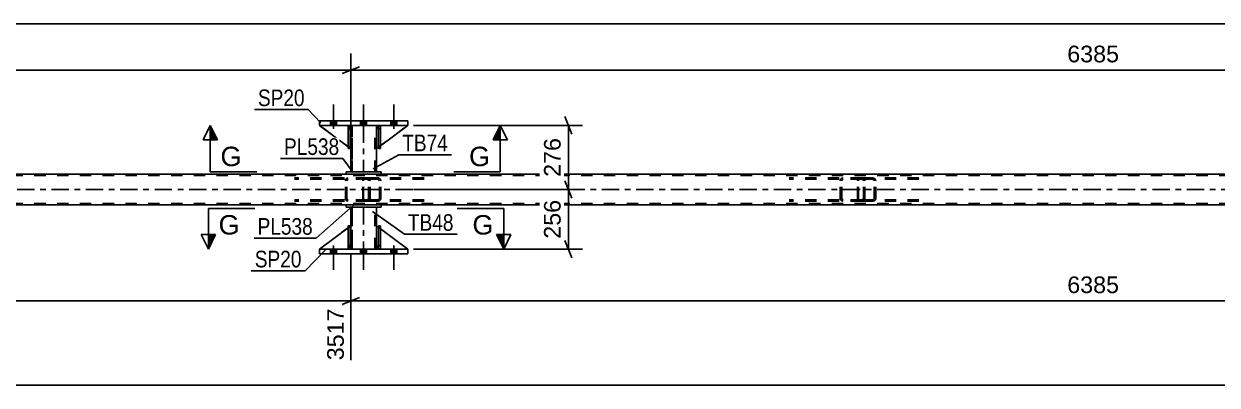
# Model space of a CAD drawing. Header units: millimetres. Extents: x 0 to 841, y 0 to 594.
# Drawn here: x 185.4 to 390.7, y 168.4 to 230.6 of the extents above; entities that cross this region are included whole.
import ezdxf

# ---------------------------------------------------------------- set-up
doc = ezdxf.new("R2010")
doc.units = ezdxf.units.MM
doc.linetypes.add('DXK_LINE_DOT2', pattern=[3.9198, 1.9599, -1.9599])
doc.linetypes.add('DXK_LINE_DOT3', pattern=[5.9187, 2.979, -0.9799, 0.9799, -0.9799])
doc.styles.add('Arial', font='ARIAL.TTF', dxfattribs={"height": 0.2})
doc.styles.add('Arial Narrow', font='ARIALN.TTF', dxfattribs={"height": 0.2})

# ---------------------------------------------------------------- blocks, each defined once
blk = doc.blocks.new('Part-203723749-6363 - 6287')
at = {"color": 7, "linetype": 'DXK_LINE_DOT2'}
for p, q in [((244.5, 204.06), (232, 204.06)), ((244.5, 203.82), (232, 203.82)), ((240.79, 203.76), (240.75, 203.58)), ((240.75, 200.54), (240.75, 203.58)), ((241.01, 203.58), (241.03, 203.67)), ((241.01, 200.54), (241.01, 203.58)), ((241.03, 203.67), (241.08, 203.75)), ((241.26, 204.06), (241.07, 204.02)), ((241.08, 203.75), (241.17, 203.8)), ((241.17, 203.8), (241.26, 203.82)), ((244.69, 204.02), (244.5, 204.06)), ((244.5, 203.82), (244.6, 203.8)), ((244.6, 203.8), (244.68, 203.75)), ((244.68, 203.75), (244.73, 203.67)), ((244.73, 203.67), (244.75, 203.58)), ((244.75, 200.54), (244.75, 203.58)), ((245.01, 203.58), (244.97, 203.76)), ((245.01, 200.54), (245.01, 203.58)), ((244.5, 200.3), (232, 200.3)), ((244.5, 200.06), (232, 200.06)), ((240.75, 200.54), (240.79, 200.35)), ((241.03, 200.45), (241.01, 200.54)), ((241.08, 200.37), (241.03, 200.45)), ((241.07, 200.09), (241.26, 200.06)), ((241.17, 200.32), (241.08, 200.37)), ((241.26, 200.3), (241.17, 200.32)), ((244.6, 200.32), (244.5, 200.3)), ((244.5, 200.06), (244.69, 200.09)), ((244.68, 200.37), (244.6, 200.32)), ((244.73, 200.45), (244.68, 200.37)), ((244.75, 200.54), (244.73, 200.45)), ((244.97, 200.35), (245.01, 200.54))]:
    blk.add_line(p, q, dxfattribs=at)
for centre, start, end in [((241.24, 203.56), 110.7583, 155.6801), ((244.52, 203.56), 24.3199, 69.2417), ((241.24, 200.56), 204.3199, 249.2417), ((244.52, 200.56), 290.7583, 335.6801)]:
    blk.add_arc(centre, 0.496, start, end, dxfattribs=at)
blk = doc.blocks.new('Part-203723749-6480 - 6287')
at = {"color": 2, "linetype": 'Continuous'}
for p, q in [((246.09, 192.42), (246.09, 195.82)), ((246.09, 195.82), (246.45, 195.56)), ((251.49, 191.82), (246.77, 195.32)), ((246.45, 192.06), (246.09, 192.42))]:
    blk.add_line(p, q, dxfattribs=at)
at = {"color": 7, "linetype": 'DXK_LINE_DOT2'}
for p, q in [((246.77, 195.32), (246.45, 195.56)), ((246.45, 192.06), (246.69, 191.82)), ((246.69, 191.82), (251.49, 191.82))]:
    blk.add_line(p, q, dxfattribs=at)
blk = doc.blocks.new('Bolt-203723749-6377 - 6287')
at = {"linetype": 'Continuous'}
for points in [[(238.17, 191.02), (239.21, 191.02), (239.21, 191.82), (238.17, 191.82)], [(238.17, 191.02), (239.21, 191.02), (239.21, 191.82), (238.17, 191.82)], [(238.17, 191.02), (239.21, 191.02), (239.21, 191.82), (238.17, 191.82)], [(243.37, 191.02), (244.41, 191.02), (244.41, 191.82), (243.37, 191.82)], [(243.37, 191.02), (244.41, 191.02), (244.41, 191.82), (243.37, 191.82)], [(248.57, 191.02), (249.61, 191.02), (249.61, 191.82), (248.57, 191.82)], [(248.57, 191.02), (249.61, 191.02), (249.61, 191.82), (248.57, 191.82)], [(248.57, 191.02), (249.61, 191.02), (249.61, 191.82), (248.57, 191.82)]]:
    blk.add_hatch(color=1, dxfattribs=at).paths.add_polyline_path(points)
at = {"color": 1, "linetype": 'Continuous'}
for p, q in [((238.17, 191.82), (238.17, 191.02)), ((238.17, 191.82), (238.17, 191.02)), ((238.17, 191.82), (238.17, 191.02)), ((238.69, 192.42), (238.69, 188.22)), ((238.69, 192.42), (238.69, 188.22)), ((238.69, 192.42), (238.69, 188.22)), ((239.21, 191.82), (239.21, 191.02)), ((239.21, 191.82), (239.21, 191.02)), ((239.21, 191.82), (239.21, 191.02)), ((243.37, 191.82), (243.37, 191.02)), ((243.37, 191.82), (243.37, 191.02)), ((243.89, 192.42), (243.89, 188.22)), ((243.89, 192.42), (243.89, 188.22)), ((244.41, 191.82), (244.41, 191.02)), ((244.41, 191.82), (244.41, 191.02)), ((248.57, 191.82), (248.57, 191.02)), ((248.57, 191.82), (248.57, 191.02)), ((248.57, 191.82), (248.57, 191.02)), ((249.09, 192.42), (249.09, 188.22)), ((249.09, 192.42), (249.09, 188.22)), ((249.09, 192.42), (249.09, 188.22)), ((249.61, 191.82), (249.61, 191.02)), ((249.61, 191.82), (249.61, 191.02)), ((249.61, 191.82), (249.61, 191.02))]:
    blk.add_line(p, q, dxfattribs=at)
blk = doc.blocks.new('Part-203723749-6317 - 6287')
at = {"color": 2, "linetype": 'Continuous'}
for p, q in [((241.69, 195.82), (241.69, 199.02)), ((246.09, 195.82), (246.09, 199.02)), ((241.69, 191.82), (241.69, 192.42)), ((246.09, 191.82), (246.09, 192.42))]:
    blk.add_line(p, q, dxfattribs=at)
at = {"color": 7, "linetype": 'DXK_LINE_DOT2'}
for p, q in [((246.09, 199.02), (241.69, 199.02)), ((241.69, 191.82), (241.69, 199.02)), ((241.93, 191.82), (241.93, 199.02)), ((241.93, 199.02), (241.93, 191.82)), ((245.85, 191.82), (245.85, 199.02)), ((245.85, 191.82), (245.85, 199.02)), ((246.09, 191.82), (246.09, 199.02)), ((241.69, 192.42), (241.69, 195.82)), ((246.09, 192.42), (246.09, 195.82)), ((246.09, 191.82), (241.69, 191.82))]:
    blk.add_line(p, q, dxfattribs=at)
at = {"color": 7, "linetype": 'DXK_LINE_DOT3'}
blk.add_line((243.89, 199.02), (243.89, 191.82), dxfattribs=at)
blk = doc.blocks.new('Part-203723749-6318 - 6287')
at = {"color": 2, "linetype": 'Continuous'}
for p, q in [((246.45, 191.82), (246.45, 195.82)), ((246.45, 195.82), (246.77, 195.82)), ((246.77, 191.82), (246.77, 195.82)), ((246.45, 191.82), (246.45, 191.82)), ((246.77, 191.82), (246.45, 191.82))]:
    blk.add_line(p, q, dxfattribs=at)
at = {"color": 7, "linetype": 'DXK_LINE_DOT2'}
for p, q in [((246.45, 195.82), (246.45, 192.42)), ((246.77, 192.42), (246.77, 195.82)), ((246.45, 192.42), (246.45, 191.82)), ((246.45, 192.42), (246.77, 192.42)), ((246.45, 191.82), (246.45, 191.82)), ((246.45, 191.82), (246.45, 191.82)), ((246.77, 191.82), (246.77, 192.42)), ((246.77, 191.82), (246.77, 191.82))]:
    blk.add_line(p, q, dxfattribs=at)
blk = doc.blocks.new('Part-203723749-6319 - 6287')
at = {"color": 2, "linetype": 'Continuous'}
for p, q in [((241.25, 191.82), (241.25, 195.82)), ((241.25, 195.82), (241.57, 195.82)), ((241.57, 191.82), (241.57, 195.82)), ((241.25, 191.82), (241.25, 191.82)), ((241.57, 191.82), (241.25, 191.82))]:
    blk.add_line(p, q, dxfattribs=at)
at = {"color": 7, "linetype": 'DXK_LINE_DOT2'}
for p, q in [((241.25, 195.82), (241.25, 192.42)), ((241.57, 192.42), (241.57, 195.82)), ((241.25, 192.42), (241.25, 191.82)), ((241.25, 192.42), (241.57, 192.42)), ((241.25, 191.82), (241.25, 191.82)), ((241.25, 191.82), (241.25, 191.82)), ((241.57, 191.82), (241.57, 192.42)), ((241.57, 191.82), (241.57, 191.82))]:
    blk.add_line(p, q, dxfattribs=at)
blk = doc.blocks.new('Part-203723749-6386 - 6287')
at = {"color": 2, "linetype": 'Continuous'}
for p, q in [((236.29, 213.9), (236.29, 213.9)), ((236.29, 213.1), (236.29, 213.9)), ((251.49, 213.9), (236.29, 213.9)), ((251.49, 213.9), (251.49, 213.9)), ((251.49, 213.1), (251.49, 213.9)), ((236.29, 213.1), (236.29, 213.1)), ((236.29, 213.1), (251.49, 213.1)), ((251.49, 213.1), (251.49, 213.1))]:
    blk.add_line(p, q, dxfattribs=at)
at = {"color": 7, "linetype": 'DXK_LINE_DOT2'}
for p, q in [((236.29, 213.1), (236.29, 213.9)), ((251.49, 213.1), (251.49, 213.9))]:
    blk.add_line(p, q, dxfattribs=at)
blk = doc.blocks.new('Part-203723749-6387 - 6287')
at = {"color": 2, "linetype": 'Continuous'}
for p, q in [((246.45, 212.85), (246.09, 212.5)), ((246.09, 212.5), (246.09, 209.1)), ((251.49, 213.1), (246.77, 209.6)), ((246.09, 209.1), (246.45, 209.36))]:
    blk.add_line(p, q, dxfattribs=at)
at = {"color": 7, "linetype": 'DXK_LINE_DOT2'}
for p, q in [((246.69, 213.1), (246.45, 212.85)), ((251.49, 213.1), (246.69, 213.1)), ((251.49, 213.1), (251.49, 213.1)), ((251.49, 213.1), (251.49, 213.1)), ((246.77, 209.6), (246.45, 209.36))]:
    blk.add_line(p, q, dxfattribs=at)
blk = doc.blocks.new('Part-203723749-6388 - 6287')
at = {"color": 7, "linetype": 'DXK_LINE_DOT2'}
for p, q in [((246.69, 213.1), (246.09, 212.5)), ((246.09, 209.1), (251.49, 213.1)), ((246.09, 212.5), (246.09, 209.1)), ((251.49, 213.1), (246.69, 213.1))]:
    blk.add_line(p, q, dxfattribs=at)
blk = doc.blocks.new('Part-203723749-6324 - 6287')
at = {"color": 7, "linetype": 'DXK_LINE_DOT2'}
for p, q in [((328.9, 203.76), (328.88, 203.58)), ((328.88, 200.54), (328.88, 203.58)), ((328.96, 203.92), (328.9, 203.76)), ((329.05, 204.02), (328.96, 203.92)), ((329.02, 203.58), (329.03, 203.67)), ((329.02, 200.54), (329.02, 203.58)), ((329.03, 203.67), (329.06, 203.75)), ((329.15, 204.06), (329.05, 204.02)), ((329.06, 203.75), (329.1, 203.8)), ((329.1, 203.8), (329.15, 203.82)), ((339.42, 204.06), (329.15, 204.06)), ((339.42, 203.82), (329.15, 203.82)), ((330.14, 203.82), (330.14, 204.06)), ((331.68, 204.02), (331.49, 204.06)), ((331.49, 203.82), (331.58, 203.8)), ((331.58, 203.8), (331.66, 203.75)), ((331.66, 203.75), (331.72, 203.67)), ((331.72, 203.67), (331.74, 203.58)), ((331.74, 200.54), (331.74, 203.58)), ((331.99, 203.58), (331.95, 203.76)), ((331.99, 200.54), (331.99, 203.58)), ((328.88, 200.54), (328.9, 200.35)), ((328.9, 200.35), (328.96, 200.2)), ((328.96, 200.2), (329.05, 200.09)), ((329.03, 200.45), (329.02, 200.54)), ((329.06, 200.37), (329.03, 200.45)), ((329.05, 200.09), (329.15, 200.06)), ((329.1, 200.32), (329.06, 200.37)), ((329.15, 200.3), (329.1, 200.32)), ((339.42, 200.3), (329.15, 200.3)), ((339.42, 200.06), (329.15, 200.06)), ((330.14, 200.06), (330.14, 200.3)), ((331.58, 200.32), (331.49, 200.3)), ((331.49, 200.06), (331.68, 200.09)), ((331.66, 200.37), (331.58, 200.32)), ((331.72, 200.45), (331.66, 200.37)), ((331.74, 200.54), (331.72, 200.45)), ((331.95, 200.35), (331.99, 200.54))]:
    blk.add_line(p, q, dxfattribs=at)
for centre, start, end in [((331.5, 203.56), 23.8494, 68.8059), ((331.5, 200.55), 291.1941, 336.1506)]:
    blk.add_arc(centre, 0.492, start, end, dxfattribs=at)
blk = doc.blocks.new('Part-203723749-6389 - 6287')
at = {"color": 2, "linetype": 'Continuous'}
for p, q in [((241.25, 209.43), (236.29, 213.1)), ((241.25, 212.94), (241.09, 213.1)), ((241.69, 212.5), (241.57, 212.62)), ((241.69, 212.5), (241.69, 212.5)), ((241.69, 209.1), (241.69, 212.5)), ((241.57, 209.19), (241.69, 209.1)), ((241.69, 209.1), (241.69, 209.1))]:
    blk.add_line(p, q, dxfattribs=at)
at = {"color": 7, "linetype": 'DXK_LINE_DOT2'}
for p, q in [((241.09, 213.1), (236.29, 213.1)), ((236.29, 213.1), (236.29, 213.1)), ((241.09, 213.1), (241.69, 212.5)), ((241.57, 212.62), (241.25, 212.94)), ((241.69, 212.5), (241.69, 209.1)), ((241.57, 209.19), (241.25, 209.43))]:
    blk.add_line(p, q, dxfattribs=at)
blk = doc.blocks.new('Part-203723749-6327 - 6287')
at = {"color": 7, "linetype": 'DXK_LINE_DOT2'}
for p, q in [((243.77, 203.76), (243.75, 203.58)), ((243.75, 200.54), (243.75, 203.58)), ((243.83, 203.92), (243.77, 203.76)), ((243.91, 204.02), (243.83, 203.92)), ((243.88, 203.58), (243.89, 203.67)), ((243.88, 200.54), (243.88, 203.58)), ((243.89, 203.67), (243.92, 203.75)), ((244.02, 204.06), (243.91, 204.02)), ((243.92, 203.75), (243.97, 203.8)), ((243.97, 203.8), (244.02, 203.82)), ((254.29, 204.06), (244.02, 204.06)), ((254.29, 203.82), (244.02, 203.82)), ((245.01, 203.82), (245.01, 204.06)), ((246.54, 204.02), (246.35, 204.06)), ((246.35, 203.82), (246.45, 203.8)), ((246.45, 203.8), (246.53, 203.75)), ((246.53, 203.75), (246.58, 203.67)), ((246.58, 203.67), (246.6, 203.58)), ((246.6, 200.54), (246.6, 203.58)), ((246.85, 203.58), (246.82, 203.76)), ((246.85, 200.54), (246.85, 203.58)), ((243.75, 200.54), (243.77, 200.35)), ((243.77, 200.35), (243.83, 200.2)), ((243.83, 200.2), (243.91, 200.09)), ((243.89, 200.45), (243.88, 200.54)), ((243.92, 200.37), (243.89, 200.45)), ((243.91, 200.09), (244.02, 200.06)), ((243.97, 200.32), (243.92, 200.37)), ((244.02, 200.3), (243.97, 200.32)), ((254.29, 200.3), (244.02, 200.3)), ((254.29, 200.06), (244.02, 200.06)), ((245.01, 200.06), (245.01, 200.3)), ((246.45, 200.32), (246.35, 200.3)), ((246.35, 200.06), (246.54, 200.09)), ((246.53, 200.37), (246.45, 200.32)), ((246.58, 200.45), (246.53, 200.37)), ((246.6, 200.54), (246.58, 200.45)), ((246.82, 200.35), (246.85, 200.54))]:
    blk.add_line(p, q, dxfattribs=at)
for centre, start, end in [((246.37, 203.56), 23.8494, 68.8059), ((246.37, 200.55), 291.1941, 336.1506)]:
    blk.add_arc(centre, 0.492, start, end, dxfattribs=at)
blk = doc.blocks.new('Part-203723749-6334 - 6287')
at = {"color": 2, "linetype": 'Continuous'}
for p, q in [((240.89, 204.7), (101.07, 204.7)), ((496.31, 204.7), (246.89, 204.7)), ((240.89, 199.42), (101.07, 199.42)), ((496.31, 199.42), (246.89, 199.42))]:
    blk.add_line(p, q, dxfattribs=at)
at = {"color": 7, "linetype": 'DXK_LINE_DOT2'}
for p, q in [((765.41, 204.46), (101.07, 204.46)), ((246.89, 204.7), (240.89, 204.7)), ((765.41, 199.66), (101.07, 199.66)), ((246.89, 199.42), (240.89, 199.42))]:
    blk.add_line(p, q, dxfattribs=at)
at = {"color": 7, "linetype": 'DXK_LINE_DOT3'}
blk.add_line((101.41, 202.06), (765.41, 202.06), dxfattribs=at)
blk = doc.blocks.new('Bolt-203723749-6337 - 6287')
at = {"linetype": 'Continuous'}
for points in [[(239.21, 213.9), (238.17, 213.9), (238.17, 213.1), (239.21, 213.1)], [(239.21, 213.9), (238.17, 213.9), (238.17, 213.1), (239.21, 213.1)], [(239.21, 213.9), (238.17, 213.9), (238.17, 213.1), (239.21, 213.1)], [(244.41, 213.9), (243.37, 213.9), (243.37, 213.1), (244.41, 213.1)], [(244.41, 213.9), (243.37, 213.9), (243.37, 213.1), (244.41, 213.1)], [(249.61, 213.9), (248.57, 213.9), (248.57, 213.1), (249.61, 213.1)], [(249.61, 213.9), (248.57, 213.9), (248.57, 213.1), (249.61, 213.1)], [(249.61, 213.9), (248.57, 213.9), (248.57, 213.1), (249.61, 213.1)]]:
    blk.add_hatch(color=1, dxfattribs=at).paths.add_polyline_path(points)
at = {"color": 1, "linetype": 'Continuous'}
for p, q in [((238.69, 212.5), (238.69, 216.7)), ((238.69, 212.5), (238.69, 216.7)), ((238.69, 212.5), (238.69, 216.7)), ((243.89, 212.5), (243.89, 216.7)), ((243.89, 212.5), (243.89, 216.7)), ((249.09, 212.5), (249.09, 216.7)), ((249.09, 212.5), (249.09, 216.7)), ((249.09, 212.5), (249.09, 216.7)), ((238.17, 213.1), (238.17, 213.9)), ((238.17, 213.1), (238.17, 213.9)), ((238.17, 213.1), (238.17, 213.9)), ((239.21, 213.1), (239.21, 213.9)), ((239.21, 213.1), (239.21, 213.9)), ((239.21, 213.1), (239.21, 213.9)), ((243.37, 213.1), (243.37, 213.9)), ((243.37, 213.1), (243.37, 213.9)), ((244.41, 213.1), (244.41, 213.9)), ((244.41, 213.1), (244.41, 213.9)), ((248.57, 213.1), (248.57, 213.9)), ((248.57, 213.1), (248.57, 213.9)), ((248.57, 213.1), (248.57, 213.9)), ((249.61, 213.1), (249.61, 213.9)), ((249.61, 213.1), (249.61, 213.9)), ((249.61, 213.1), (249.61, 213.9))]:
    blk.add_line(p, q, dxfattribs=at)
blk = doc.blocks.new('Part-203723749-6364 - 6287')
at = {"color": 7, "linetype": 'DXK_LINE_DOT2'}
for p, q in [((329.63, 204.06), (317.13, 204.06)), ((329.63, 203.82), (317.13, 203.82)), ((325.93, 203.76), (325.89, 203.58)), ((325.89, 200.54), (325.89, 203.58)), ((326.14, 203.58), (326.16, 203.67)), ((326.14, 200.54), (326.14, 203.58)), ((326.16, 203.67), (326.22, 203.75)), ((326.4, 204.06), (326.2, 204.02)), ((326.22, 203.75), (326.3, 203.8)), ((326.3, 203.8), (326.4, 203.82)), ((329.83, 204.02), (329.63, 204.06)), ((329.63, 203.82), (329.73, 203.8)), ((329.73, 203.8), (329.81, 203.75)), ((329.81, 203.75), (329.87, 203.67)), ((329.87, 203.67), (329.89, 203.58)), ((329.89, 200.54), (329.89, 203.58)), ((330.14, 203.58), (330.1, 203.76)), ((330.14, 200.54), (330.14, 203.58)), ((329.63, 200.3), (317.13, 200.3)), ((329.63, 200.06), (317.13, 200.06)), ((325.89, 200.54), (325.93, 200.35)), ((326.16, 200.45), (326.14, 200.54)), ((326.22, 200.37), (326.16, 200.45)), ((326.2, 200.09), (326.4, 200.06)), ((326.3, 200.32), (326.22, 200.37)), ((326.4, 200.3), (326.3, 200.32)), ((329.73, 200.32), (329.63, 200.3)), ((329.63, 200.06), (329.83, 200.09)), ((329.81, 200.37), (329.73, 200.32)), ((329.87, 200.45), (329.81, 200.37)), ((329.89, 200.54), (329.87, 200.45)), ((330.1, 200.35), (330.14, 200.54))]:
    blk.add_line(p, q, dxfattribs=at)
for centre, start, end in [((326.38, 203.56), 110.7583, 155.6801), ((329.65, 203.56), 24.3199, 69.2417), ((326.38, 200.56), 204.3199, 249.2417), ((329.65, 200.56), 290.7583, 335.6801)]:
    blk.add_arc(centre, 0.496, start, end, dxfattribs=at)
blk = doc.blocks.new('Part-203723749-6373 - 6287')
at = {"color": 2, "linetype": 'Continuous'}
for p, q in [((236.29, 191.82), (236.29, 191.82)), ((236.29, 191.02), (236.29, 191.82)), ((236.29, 191.82), (251.49, 191.82)), ((236.29, 191.02), (236.29, 191.02)), ((251.49, 191.02), (236.29, 191.02)), ((251.49, 191.82), (251.49, 191.82)), ((251.49, 191.82), (251.49, 191.02)), ((251.49, 191.02), (251.49, 191.02))]:
    blk.add_line(p, q, dxfattribs=at)
at = {"color": 7, "linetype": 'DXK_LINE_DOT2'}
for p, q in [((236.29, 191.02), (236.29, 191.82)), ((251.49, 191.82), (251.49, 191.02))]:
    blk.add_line(p, q, dxfattribs=at)
blk = doc.blocks.new('Part-203723749-6470 - 6287')
at = {"color": 7, "linetype": 'DXK_LINE_DOT2'}
for p, q in [((246.77, 195.82), (246.45, 195.82)), ((246.45, 192.42), (246.45, 195.82)), ((246.45, 195.82), (246.45, 191.82)), ((246.77, 195.82), (246.77, 192.42)), ((246.77, 191.82), (246.77, 195.82)), ((246.77, 192.42), (246.45, 192.42)), ((246.45, 191.82), (246.45, 192.42)), ((246.77, 191.82), (246.45, 191.82)), ((246.77, 192.42), (246.77, 191.82)), ((246.77, 191.82), (246.77, 191.82))]:
    blk.add_line(p, q, dxfattribs=at)
blk = doc.blocks.new('Part-203723749-6471 - 6287')
at = {"color": 7, "linetype": 'DXK_LINE_DOT2'}
for p, q in [((241.57, 195.82), (241.25, 195.82)), ((241.25, 192.42), (241.25, 195.82)), ((241.25, 195.82), (241.25, 191.82)), ((241.57, 195.82), (241.57, 192.42)), ((241.57, 191.82), (241.57, 195.82)), ((241.57, 192.42), (241.25, 192.42)), ((241.25, 191.82), (241.25, 192.42)), ((241.57, 191.82), (241.25, 191.82)), ((241.57, 192.42), (241.57, 191.82)), ((241.57, 191.82), (241.57, 191.82))]:
    blk.add_line(p, q, dxfattribs=at)
blk = doc.blocks.new('Part-203723749-6472 - 6287')
at = {"color": 7, "linetype": 'DXK_LINE_DOT2'}
for p, q in [((241.69, 195.82), (236.29, 191.82)), ((241.69, 192.42), (241.69, 195.82)), ((241.69, 195.82), (241.69, 192.42)), ((236.29, 191.82), (241.09, 191.82)), ((241.09, 191.82), (241.69, 192.42)), ((241.69, 192.42), (241.09, 191.82)), ((241.69, 192.42), (241.69, 192.42))]:
    blk.add_line(p, q, dxfattribs=at)
blk = doc.blocks.new('Part-203723749-6473 - 6287')
at = {"color": 2, "linetype": 'Continuous'}
for p, q in [((241.25, 195.49), (236.29, 191.82)), ((241.69, 195.82), (241.57, 195.72)), ((241.69, 192.42), (241.69, 195.82)), ((241.25, 191.97), (241.09, 191.82)), ((241.69, 192.42), (241.57, 192.29)), ((241.69, 192.42), (241.69, 192.42))]:
    blk.add_line(p, q, dxfattribs=at)
at = {"color": 7, "linetype": 'DXK_LINE_DOT2'}
for p, q in [((241.57, 195.72), (241.25, 195.49)), ((241.69, 192.42), (241.69, 195.82)), ((236.29, 191.82), (236.29, 191.82)), ((236.29, 191.82), (241.09, 191.82)), ((241.69, 192.42), (241.09, 191.82)), ((241.57, 192.29), (241.25, 191.97))]:
    blk.add_line(p, q, dxfattribs=at)
blk = doc.blocks.new('Part-203723749-6479 - 6287')
at = {"color": 7, "linetype": 'DXK_LINE_DOT2'}
for p, q in [((246.09, 192.42), (246.09, 195.82)), ((246.09, 195.82), (251.49, 191.82)), ((246.69, 191.82), (246.09, 192.42)), ((251.49, 191.82), (246.69, 191.82))]:
    blk.add_line(p, q, dxfattribs=at)
blk = doc.blocks.new('Part-203723749-6485 - 6287')
at = {"color": 2, "linetype": 'Continuous'}
for p, q in [((246.89, 199.42), (240.89, 199.42)), ((240.89, 199.42), (240.89, 199.02)), ((246.89, 199.42), (246.89, 199.42)), ((246.89, 199.42), (246.89, 199.02)), ((246.89, 199.02), (240.89, 199.02)), ((246.89, 199.02), (246.89, 199.02))]:
    blk.add_line(p, q, dxfattribs=at)
at = {"color": 7, "linetype": 'DXK_LINE_DOT2'}
for p, q in [((240.89, 199.42), (240.89, 199.02)), ((246.89, 199.02), (246.89, 199.42))]:
    blk.add_line(p, q, dxfattribs=at)
blk = doc.blocks.new('Part-203723749-6490 - 6287')
at = {"color": 2, "linetype": 'Continuous'}
for p, q in [((241.69, 213.1), (241.69, 212.5)), ((246.09, 213.1), (246.09, 212.5)), ((241.69, 209.1), (241.69, 205.1)), ((246.09, 209.1), (246.09, 205.1))]:
    blk.add_line(p, q, dxfattribs=at)
at = {"color": 7, "linetype": 'DXK_LINE_DOT2'}
for p, q in [((246.09, 213.1), (241.69, 213.1)), ((241.69, 205.1), (241.69, 213.1)), ((241.69, 212.5), (241.69, 209.1)), ((241.93, 205.1), (241.93, 213.1)), ((241.93, 213.1), (241.93, 205.1)), ((245.85, 205.1), (245.85, 213.1)), ((245.85, 205.1), (245.85, 213.1)), ((246.09, 213.1), (246.09, 205.1)), ((246.09, 212.5), (246.09, 209.1)), ((246.09, 205.1), (241.69, 205.1))]:
    blk.add_line(p, q, dxfattribs=at)
at = {"color": 7, "linetype": 'DXK_LINE_DOT3'}
blk.add_line((243.89, 213.1), (243.89, 205.1), dxfattribs=at)
blk = doc.blocks.new('Part-203723749-6491 - 6287')
at = {"color": 2, "linetype": 'Continuous'}
for p, q in [((246.77, 213.1), (246.45, 213.1)), ((246.45, 213.1), (246.45, 209.1)), ((246.77, 213.1), (246.77, 213.1)), ((246.77, 213.1), (246.77, 209.1)), ((246.77, 209.1), (246.45, 209.1))]:
    blk.add_line(p, q, dxfattribs=at)
at = {"color": 7, "linetype": 'DXK_LINE_DOT2'}
for p, q in [((246.45, 213.1), (246.45, 212.5)), ((246.45, 213.1), (246.45, 213.1)), ((246.77, 212.5), (246.45, 212.5)), ((246.45, 212.5), (246.45, 209.1)), ((246.77, 212.5), (246.77, 213.1)), ((246.77, 213.1), (246.77, 213.1)), ((246.77, 209.1), (246.77, 212.5))]:
    blk.add_line(p, q, dxfattribs=at)
blk = doc.blocks.new('Part-203723749-6500 - 6287')
at = {"color": 2, "linetype": 'Continuous'}
for p, q in [((241.57, 213.1), (241.25, 213.1)), ((241.25, 213.1), (241.25, 209.1)), ((241.57, 213.1), (241.57, 213.1)), ((241.57, 213.1), (241.57, 209.1)), ((241.57, 209.1), (241.25, 209.1))]:
    blk.add_line(p, q, dxfattribs=at)
at = {"color": 7, "linetype": 'DXK_LINE_DOT2'}
for p, q in [((241.25, 213.1), (241.25, 212.5)), ((241.25, 213.1), (241.25, 213.1)), ((241.57, 212.5), (241.25, 212.5)), ((241.25, 212.5), (241.25, 209.1)), ((241.57, 212.5), (241.57, 213.1)), ((241.57, 213.1), (241.57, 213.1)), ((241.57, 209.1), (241.57, 212.5))]:
    blk.add_line(p, q, dxfattribs=at)
blk = doc.blocks.new('Part-203723749-6501 - 6287')
at = {"color": 7, "linetype": 'DXK_LINE_DOT2'}
for p, q in [((246.45, 212.5), (246.45, 213.1)), ((246.45, 213.1), (246.45, 213.1)), ((246.45, 213.1), (246.45, 209.1)), ((246.45, 213.1), (246.77, 213.1)), ((246.45, 209.1), (246.45, 212.5)), ((246.45, 212.5), (246.77, 212.5)), ((246.77, 213.1), (246.77, 212.5)), ((246.77, 209.1), (246.77, 213.1)), ((246.77, 212.5), (246.77, 209.1)), ((246.45, 209.1), (246.77, 209.1))]:
    blk.add_line(p, q, dxfattribs=at)
blk = doc.blocks.new('Part-203723749-6508 - 6287')
at = {"color": 2, "linetype": 'Continuous'}
for p, q in [((246.89, 205.1), (240.89, 205.1)), ((240.89, 205.1), (240.89, 204.7)), ((246.89, 204.7), (240.89, 204.7)), ((246.89, 205.1), (246.89, 205.1)), ((246.89, 205.1), (246.89, 204.7)), ((246.89, 204.7), (246.89, 204.7))]:
    blk.add_line(p, q, dxfattribs=at)
at = {"color": 7, "linetype": 'DXK_LINE_DOT2'}
for p, q in [((240.89, 205.1), (240.89, 204.7)), ((246.89, 204.7), (246.89, 205.1))]:
    blk.add_line(p, q, dxfattribs=at)
blk = doc.blocks.new('Part-203723749-6564 - 6287')
at = {"color": 7, "linetype": 'DXK_LINE_DOT2'}
for p, q in [((241.25, 212.5), (241.25, 213.1)), ((241.25, 213.1), (241.25, 213.1)), ((241.25, 213.1), (241.25, 209.1)), ((241.25, 213.1), (241.57, 213.1)), ((241.25, 209.1), (241.25, 212.5)), ((241.25, 212.5), (241.57, 212.5)), ((241.57, 213.1), (241.57, 212.5)), ((241.57, 209.1), (241.57, 213.1)), ((241.57, 212.5), (241.57, 209.1)), ((241.25, 209.1), (241.57, 209.1))]:
    blk.add_line(p, q, dxfattribs=at)
blk = doc.blocks.new('Part-203723749-6576 - 6287')
at = {"color": 7, "linetype": 'DXK_LINE_DOT2'}
for p, q in [((241.69, 209.1), (236.29, 213.1)), ((236.29, 213.1), (241.09, 213.1)), ((241.09, 213.1), (241.69, 212.5)), ((241.69, 212.5), (241.09, 213.1)), ((241.69, 212.5), (241.69, 209.1)), ((241.69, 212.5), (241.69, 212.5)), ((241.69, 212.5), (241.69, 209.1))]:
    blk.add_line(p, q, dxfattribs=at)
blk = doc.blocks.new('StraightDimension-203723749-6689 - 6287')
at = {"color": 7, "linetype": 'Continuous'}
for p, q in [((278.54, 214.6), (279.74, 211.6)), ((252.49, 213.1), (281.54, 213.1)), ((279.14, 202.06), (279.14, 213.1)), ((279.74, 200.56), (278.54, 203.56)), ((252.49, 202.06), (281.54, 202.06))]:
    blk.add_line(p, q, dxfattribs=at)
at = {"color": 0}
blk.add_wipeout([(278.39, 211.51), (274.19, 211.51), (274.19, 203.64), (278.39, 203.64)], dxfattribs=at)
at = {"color": 3, "style": 'Arial'}
blk.add_text('276', height=2.865, rotation=90.0002, dxfattribs=at).set_placement((277.79, 204.24))
blk = doc.blocks.new('StraightDimension-203723749-6581 - 6287')
at = {"color": 7, "linetype": 'Continuous'}
for p, q in [((241.69, 206.1), (241.69, 225.45)), ((243.19, 223.2), (240.19, 222)), ((241.69, 222.6), (497.11, 222.6))]:
    blk.add_line(p, q, dxfattribs=at)
at = {"color": 0}
blk.add_wipeout([(374.45, 223.35), (374.45, 227.55), (364.35, 227.55), (364.35, 223.35)], dxfattribs=at)
at = {"color": 3, "style": 'Arial'}
blk.add_text('6385', height=2.865, dxfattribs=at).set_placement((364.95, 223.95))
blk = doc.blocks.new('StraightDimension-203723749-6609 - 6287')
at = {"color": 7, "linetype": 'Continuous'}
for p, q in [((100.99, 205.22), (100.99, 225.45)), ((241.69, 206.1), (241.69, 225.45)), ((102.49, 223.2), (99.49, 222)), ((100.99, 222.6), (241.69, 222.6)), ((240.19, 222), (243.19, 223.2))]:
    blk.add_line(p, q, dxfattribs=at)
at = {"color": 0}
blk.add_wipeout([(176.39, 223.35), (176.39, 227.55), (166.3, 227.55), (166.3, 223.35)], dxfattribs=at)
at = {"color": 3, "style": 'Arial'}
blk.add_text('3517', height=2.865, dxfattribs=at).set_placement((166.9, 223.95))
blk = doc.blocks.new('StraightDimension-203723749-6624 - 6287')
at = {"color": 7, "linetype": 'Continuous'}
blk.add_line((100.4, 230.57), (775.63, 230.57), dxfattribs=at)
blk = doc.blocks.new('StraightDimension-203723749-6646 - 6287')
at = {"color": 7, "linetype": 'Continuous'}
for p, q in [((100.99, 198.9), (100.99, 179.36)), ((241.69, 190.82), (241.69, 172.69)), ((102.49, 183.49), (99.49, 182.29)), ((100.99, 182.89), (241.69, 182.89)), ((240.19, 182.29), (243.19, 183.49))]:
    blk.add_line(p, q, dxfattribs=at)
at = {"color": 0}
blk.add_wipeout([(176.39, 183.64), (176.39, 187.84), (166.3, 187.84), (166.3, 183.64)], dxfattribs=at)
at = {"color": 0, "linetype": 'Continuous'}
for points in [[(100.39, 182.19), (96.19, 182.19), (96.19, 178.76), (100.39, 178.76)], [(241.09, 182.19), (236.89, 182.19), (236.89, 172.09), (241.09, 172.09)]]:
    blk.add_wipeout(points, dxfattribs=at)
at = {"color": 3, "style": 'Arial'}
blk.add_text('3517', height=2.865, dxfattribs=at).set_placement((166.9, 184.24))
at = {"color": 3, "linetype": 'Continuous', "style": 'Arial'}
for s, height, p in [('0', 2.87, (99.79, 179.36)), ('3517', 2.865, (240.49, 172.69))]:
    blk.add_text(s, height=height, rotation=90.0002, dxfattribs=at).set_placement(p)
blk = doc.blocks.new('StraightDimension-203723749-6663 - 6287')
at = {"color": 7, "linetype": 'Continuous'}
for p, q in [((241.69, 190.82), (241.69, 172.69)), ((243.19, 183.49), (240.19, 182.29)), ((241.69, 182.89), (497.11, 182.89))]:
    blk.add_line(p, q, dxfattribs=at)
at = {"color": 0}
blk.add_wipeout([(374.45, 183.64), (374.45, 187.84), (364.35, 187.84), (364.35, 183.64)], dxfattribs=at)
at = {"color": 3, "style": 'Arial'}
blk.add_text('6385', height=2.865, dxfattribs=at).set_placement((364.95, 184.24))
blk = doc.blocks.new('StraightDimension-203723749-6672 - 6287')
at = {"color": 7, "linetype": 'Continuous'}
blk.add_line((99.77, 168.41), (776.27, 168.41), dxfattribs=at)
blk = doc.blocks.new('StraightDimension-203723749-6717 - 6287')
at = {"color": 7, "linetype": 'Continuous'}
for p, q in [((278.54, 203.56), (279.74, 200.56)), ((252.49, 202.06), (281.54, 202.06)), ((279.14, 191.82), (279.14, 202.06)), ((279.74, 190.32), (278.54, 193.32)), ((252.49, 191.82), (281.54, 191.82))]:
    blk.add_line(p, q, dxfattribs=at)
at = {"color": 0}
blk.add_wipeout([(278.39, 200.87), (274.19, 200.87), (274.19, 193), (278.39, 193)], dxfattribs=at)
at = {"color": 3, "style": 'Arial'}
blk.add_text('256', height=2.865, rotation=90.0002, dxfattribs=at).set_placement((277.79, 193.6))
blk = doc.blocks.new('Mark-203723749-6313 - 6287')
at = {"color": 0}
blk.add_wipeout([(259.36, 194.96), (259.36, 197.96), (251.51, 197.96), (251.51, 194.96)], dxfattribs=at)
blk.add_wipeout([(259.36, 194.96), (259.36, 197.96), (251.51, 197.96), (251.51, 194.96)], dxfattribs=at)
at = {"color": 30, "linetype": 'Continuous'}
for p, q in [((245.42, 198.27), (250.91, 194.36)), ((250.91, 194.36), (259.96, 194.36))]:
    blk.add_line(p, q, dxfattribs=at)
at = {"color": 3, "style": 'Arial Narrow'}
blk.add_text('TB48', height=2.863, dxfattribs=at).set_placement((251.51, 194.96))
blk = doc.blocks.new('Mark-203723749-6382 - 6287')
at = {"color": 0}
blk.add_wipeout([(233.75, 216.41), (233.75, 219.41), (225.71, 219.41), (225.71, 216.41)], dxfattribs=at)
blk.add_wipeout([(233.75, 216.41), (233.75, 219.41), (225.71, 219.41), (225.71, 216.41)], dxfattribs=at)
at = {"color": 30, "linetype": 'Continuous'}
for p in [(225.11, 215.81), (236.56, 213.51)]:
    blk.add_line(p, (234.35, 215.81), dxfattribs=at)
at = {"color": 3, "style": 'Arial Narrow'}
blk.add_text('SP20', height=2.863, dxfattribs=at).set_placement((225.71, 216.41))
blk = doc.blocks.new('Mark-203723749-6486 - 6287')
at = {"color": 0}
blk.add_wipeout([(258.4, 208.64), (258.4, 211.64), (250.54, 211.64), (250.54, 208.64)], dxfattribs=at)
blk.add_wipeout([(258.4, 208.64), (258.4, 211.64), (250.54, 211.64), (250.54, 208.64)], dxfattribs=at)
at = {"color": 30, "linetype": 'Continuous'}
for p, q in [((245.56, 205.6), (249.94, 208.04)), ((249.94, 208.04), (259, 208.04))]:
    blk.add_line(p, q, dxfattribs=at)
at = {"color": 3, "style": 'Arial Narrow'}
blk.add_text('TB74', height=2.863, dxfattribs=at).set_placement((250.54, 208.64))
blk = doc.blocks.new('Mark-203723749-6369 - 6287')
at = {"color": 0}
blk.add_wipeout([(233.21, 188.67), (233.21, 191.67), (225.17, 191.67), (225.17, 188.67)], dxfattribs=at)
blk.add_wipeout([(233.21, 188.67), (233.21, 191.67), (225.17, 191.67), (225.17, 188.67)], dxfattribs=at)
at = {"color": 30, "linetype": 'Continuous'}
for p in [(237.32, 191.66), (224.57, 188.07)]:
    blk.add_line(p, (233.81, 188.07), dxfattribs=at)
at = {"color": 3, "style": 'Arial Narrow'}
blk.add_text('SP20', height=2.863, dxfattribs=at).set_placement((225.17, 188.67))
blk = doc.blocks.new('Mark-203723749-6481 - 6287')
at = {"color": 0}
blk.add_wipeout([(235.15, 194.29), (235.15, 197.29), (225.65, 197.29), (225.65, 194.29)], dxfattribs=at)
blk.add_wipeout([(235.15, 194.29), (235.15, 197.29), (225.65, 197.29), (225.65, 194.29)], dxfattribs=at)
at = {"color": 30, "linetype": 'Continuous'}
for p in [(242.1, 199.33), (225.05, 193.69)]:
    blk.add_line(p, (235.75, 193.69), dxfattribs=at)
at = {"color": 3, "style": 'Arial Narrow'}
blk.add_text('PL538', height=2.863, dxfattribs=at).set_placement((225.65, 194.29))
blk = doc.blocks.new('Mark-203723749-6504 - 6287')
at = {"color": 0}
blk.add_wipeout([(239.7, 208.01), (239.7, 211.01), (230.2, 211.01), (230.2, 208.01)], dxfattribs=at)
blk.add_wipeout([(239.7, 208.01), (239.7, 211.01), (230.2, 211.01), (230.2, 208.01)], dxfattribs=at)
at = {"color": 30, "linetype": 'Continuous'}
for p in [(229.6, 207.41), (242.1, 205.01)]:
    blk.add_line(p, (240.3, 207.41), dxfattribs=at)
at = {"color": 3, "style": 'Arial Narrow'}
blk.add_text('PL538', height=2.863, dxfattribs=at).set_placement((230.2, 208.01))
blk = doc.blocks.new('SectionMark-203723749-6753 - 6287')
at = {"color": 6, "linetype": 'Continuous'}
for p, q in [((217.19, 198.82), (217.19, 191.82)), ((267.99, 198.82), (267.99, 191.82)), ((217.19, 191.82), (215.94, 194.32)), ((269.24, 194.32), (267.99, 191.82))]:
    blk.add_line(p, q, dxfattribs=at)
at = {"color": 0, "linetype": 'Continuous'}
for points in [[(222.57, 194.32), (222.57, 197.82), (218.94, 197.82), (218.94, 194.32)], [(266.24, 194.32), (266.24, 197.82), (262.61, 197.82), (262.61, 194.32)]]:
    blk.add_wipeout(points, dxfattribs=at)
at = {"linetype": 'Continuous'}
for points in [[(217.19, 194.32), (218.44, 194.32), (217.19, 191.82)], [(266.74, 194.32), (267.99, 194.32), (267.99, 191.82)]]:
    blk.add_hatch(color=6, dxfattribs=at).paths.add_polyline_path(points)
at = {"color": 6, "linetype": 'Continuous'}
for p, q in [((217.19, 198.82), (225.19, 198.82)), ((267.99, 198.82), (259.99, 198.82)), ((218.44, 194.32), (215.94, 194.32)), ((217.19, 191.82), (218.44, 194.32)), ((266.74, 194.32), (269.24, 194.32)), ((267.99, 191.82), (266.74, 194.32))]:
    blk.add_line(p, q, dxfattribs=at)
at = {"color": 3, "linetype": 'Continuous', "style": 'Arial'}
for p in [(218.94, 194.32), (262.61, 194.32)]:
    blk.add_text('G', height=3.34, dxfattribs=at).set_placement(p)
blk = doc.blocks.new('SectionMark-203723749-6755 - 6287')
at = {"color": 6, "linetype": 'Continuous'}
for p, q in [((216.27, 210.59), (217.52, 213.09)), ((217.52, 205.09), (217.52, 213.09)), ((267.41, 205.09), (267.41, 213.09)), ((267.41, 213.09), (268.66, 210.59))]:
    blk.add_line(p, q, dxfattribs=at)
at = {"color": 0, "linetype": 'Continuous'}
for points in [[(222.9, 206.09), (222.9, 209.59), (219.27, 209.59), (219.27, 206.09)], [(265.66, 206.09), (265.66, 209.59), (262.03, 209.59), (262.03, 206.09)]]:
    blk.add_wipeout(points, dxfattribs=at)
at = {"linetype": 'Continuous'}
for points in [[(218.77, 210.59), (217.52, 210.59), (217.52, 213.09)], [(267.41, 210.59), (266.16, 210.59), (267.41, 213.09)]]:
    blk.add_hatch(color=6, dxfattribs=at).paths.add_polyline_path(points)
at = {"color": 6, "linetype": 'Continuous'}
for p, q in [((217.52, 213.09), (218.77, 210.59)), ((267.41, 213.09), (266.16, 210.59)), ((218.77, 210.59), (216.27, 210.59)), ((266.16, 210.59), (268.66, 210.59)), ((217.52, 205.09), (225.52, 205.09)), ((267.41, 205.09), (259.41, 205.09))]:
    blk.add_line(p, q, dxfattribs=at)
at = {"color": 3, "linetype": 'Continuous', "style": 'Arial'}
for p in [(219.27, 206.09), (262.03, 206.09)]:
    blk.add_text('G', height=3.34, dxfattribs=at).set_placement(p)

msp = doc.modelspace()

# ---------------------------------------------------------------- block references
for name in ['Bolt-203723749-6337 - 6287', 'Part-203723749-6386 - 6287', 'Part-203723749-6389 - 6287', 'Part-203723749-6576 - 6287', 'Part-203723749-6500 - 6287', 'Part-203723749-6564 - 6287', 'Part-203723749-6490 - 6287', 'Part-203723749-6387 - 6287', 'Part-203723749-6388 - 6287', 'Part-203723749-6491 - 6287', 'Part-203723749-6501 - 6287', 'Part-203723749-6334 - 6287', 'Part-203723749-6363 - 6287', 'Part-203723749-6508 - 6287', 'Part-203723749-6327 - 6287', 'Part-203723749-6364 - 6287', 'Part-203723749-6324 - 6287', 'Part-203723749-6485 - 6287', 'Part-203723749-6317 - 6287', 'Part-203723749-6472 - 6287', 'Part-203723749-6473 - 6287', 'Part-203723749-6319 - 6287', 'Part-203723749-6471 - 6287', 'Part-203723749-6480 - 6287', 'Part-203723749-6479 - 6287', 'Part-203723749-6318 - 6287', 'Part-203723749-6470 - 6287', 'Part-203723749-6373 - 6287', 'Bolt-203723749-6377 - 6287']:
    msp.add_blockref(name, (0, 0))

# ---------------------------------------------------------------- next in the draw order: block references
for name in ['StraightDimension-203723749-6689 - 6287', 'StraightDimension-203723749-6646 - 6287']:
    msp.add_blockref(name, (0, 0))

# ---------------------------------------------------------------- next in the draw order: block references
for name in ['StraightDimension-203723749-6581 - 6287', 'StraightDimension-203723749-6663 - 6287']:
    msp.add_blockref(name, (0, 0))

# ---------------------------------------------------------------- next in the draw order: block references
for name in ['StraightDimension-203723749-6609 - 6287', 'StraightDimension-203723749-6672 - 6287']:
    msp.add_blockref(name, (0, 0))

# ---------------------------------------------------------------- next in the draw order: block references
for name in ['StraightDimension-203723749-6624 - 6287', 'StraightDimension-203723749-6717 - 6287', 'Mark-203723749-6481 - 6287', 'Mark-203723749-6369 - 6287']:
    msp.add_blockref(name, (0, 0))

# ---------------------------------------------------------------- next in the draw order: block references
for name in ['Mark-203723749-6382 - 6287', 'Mark-203723749-6486 - 6287', 'Mark-203723749-6504 - 6287', 'Mark-203723749-6313 - 6287']:
    msp.add_blockref(name, (0, 0))

# ---------------------------------------------------------------- next in the draw order: block references
for name in ['SectionMark-203723749-6755 - 6287', 'SectionMark-203723749-6753 - 6287']:
    msp.add_blockref(name, (0, 0))

doc.saveas('drawing.dxf')
